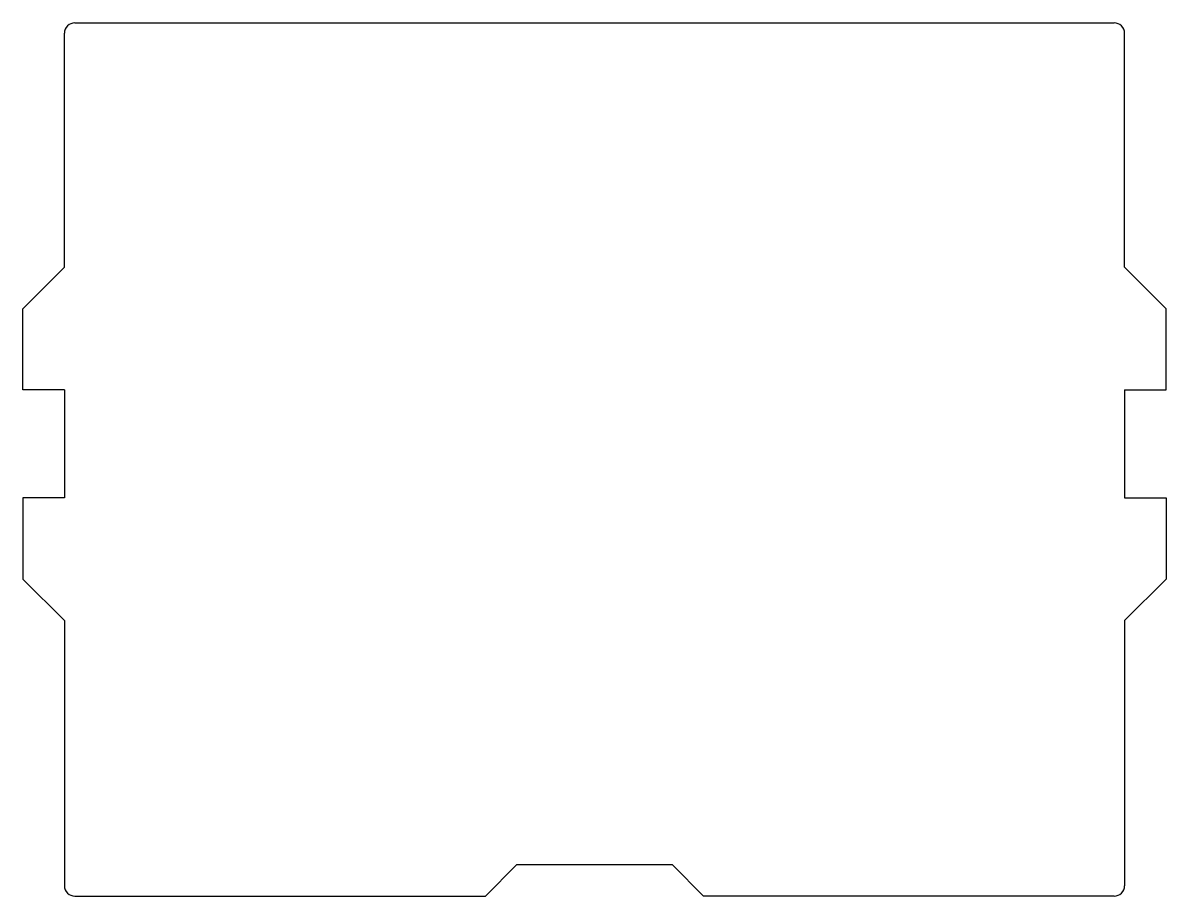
# Model space of a CAD drawing. Extents: x 92 to 202, y -140 to -56.
import ezdxf

# ---------------------------------------------------------------- set-up
doc = ezdxf.new("R2010")
doc.units = 0
doc.layers.add('BLACK', color=7, linetype='CONTINUOUS')

msp = doc.modelspace()

# ---------------------------------------------------------------- linework, layer by layer
at = {"layer": 'BLACK', "linetype": 'CONTINUOUS'}
for p, q in [((97.5, -56.4), (197.5, -56.4)), ((96.5, -79.9), (96.5, -57.4)), ((198.5, -79.9), (198.5, -57.4)), ((92.5, -83.9), (96.5, -79.9)), ((202.5, -83.9), (198.5, -79.9)), ((92.5, -91.7), (92.5, -83.9)), ((202.5, -91.7), (202.5, -83.9)), ((202.5, -91.7), (202.5, -83.9)), ((96.5, -91.7), (92.5, -91.7)), ((96.5, -91.7), (96.5, -102.1)), ((198.5, -91.7), (202.5, -91.7)), ((198.5, -91.7), (198.5, -102.1)), ((198.5, -91.7), (202.5, -91.7)), ((92.5, -102.1), (92.5, -109.9)), ((96.5, -102.1), (92.5, -102.1)), ((198.5, -102.1), (202.5, -102.1)), ((202.5, -102.1), (202.5, -109.9)), ((92.5, -109.9), (96.5, -113.9)), ((202.5, -109.9), (198.5, -113.9)), ((96.5, -113.9), (96.5, -139.4)), ((198.5, -113.9), (198.5, -139.4)), ((137, -140.4), (140, -137.4)), ((155, -137.4), (140, -137.4)), ((158, -140.4), (155, -137.4)), ((97.5, -140.4), (137, -140.4)), ((197.5, -140.4), (158, -140.4))]:
    msp.add_line(p, q, dxfattribs=at)
at = {"layer": 'BLACK'}
for centre, start, end in [((97.5, -57.4), 90, 180), ((197.5, -57.4), 0, 90), ((97.5, -139.4), -180, -90), ((197.5, -139.4), -90, 0)]:
    msp.add_arc(centre, 1, start, end, dxfattribs=at)

doc.saveas('drawing.dxf')
